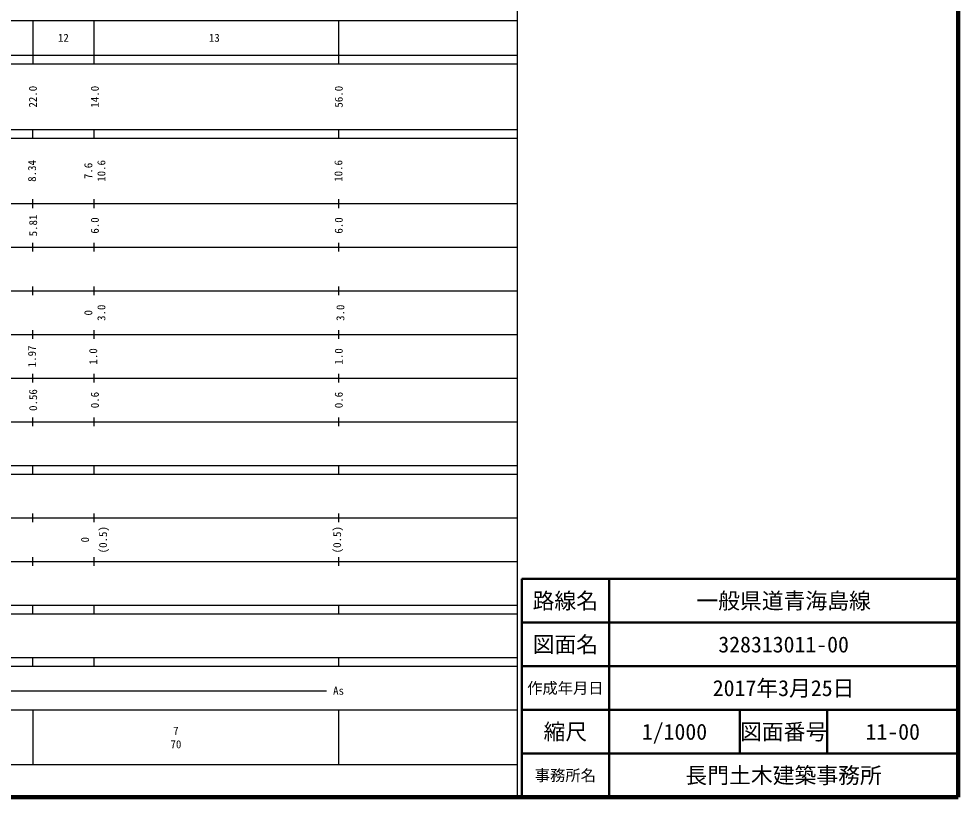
# Model space of a CAD drawing. Units: millimetres on the paper, enlarged 1000 times. Extents: x 40000 to 680000, y 20000 to 380000.
# Drawn here: x 464788 to 680000, y 20000 to 198357 of the extents above; entities that cross this region are included whole.
import ezdxf
from ezdxf.enums import TextEntityAlignment as Align

# ---------------------------------------------------------------- set-up
doc = ezdxf.new("R2010")
doc.units = ezdxf.units.MM
doc.header["$LTSCALE"] = 1000
for name, color, linetype, lineweight in [('M-TTL', 2, 'Continuous', 140), ('M-TTL-BAND', 7, 'Continuous', 25), ('M-TTL-FRAM', 2, 'Continuous', 50), ('M-TTL-LINE', 7, 'Continuous', 50), ('M-TTL-TXT', 7, 'Continuous', 13)]:
    doc.layers.add(name, color=color, linetype=linetype, lineweight=lineweight)
doc.styles.add('ＭＳ ゴシック', font='')
doc.styles.get('ＭＳ ゴシック').set_extended_font_data('MS Gothic')

msp = doc.modelspace()

# ---------------------------------------------------------------- linework, layer by layer
at = {"layer": 'M-TTL'}
for p, q in [((680000, 20000), (680000, 380000)), ((40000, 20000), (680000, 20000))]:
    msp.add_line(p, q, dxfattribs=at)
at = {"layer": 'M-TTL-BAND'}
for p, q in [((579000, 20000), (579000, 370000)), ((68000, 198000), (579000, 198000)), ((468000, 198000), (468000, 188000)), ((482000, 198000), (482000, 188000)), ((538000, 198000), (538000, 188000)), ((40000, 190000), (579000, 190000)), ((40000, 188000), (579000, 188000)), ((40000, 173000), (579000, 173000)), ((468000, 171000), (468000, 173000)), ((482000, 173000), (482000, 171000)), ((538000, 173000), (538000, 171000)), ((40000, 171000), (579000, 171000)), ((40000, 156000), (579000, 156000)), ((468000, 155000), (468000, 157000)), ((482000, 157000), (482000, 155000)), ((538000, 157000), (538000, 155000)), ((468000, 145000), (468000, 147000)), ((482000, 147000), (482000, 145000)), ((538000, 147000), (538000, 145000)), ((46000, 146000), (579000, 146000)), ((52000, 136000), (579000, 136000)), ((468000, 135000), (468000, 137000)), ((482000, 137000), (482000, 135000)), ((538000, 137000), (538000, 135000)), ((468000, 125000), (468000, 127000)), ((482000, 127000), (482000, 125000)), ((538000, 127000), (538000, 125000)), ((46000, 126000), (579000, 126000)), ((468000, 115000), (468000, 117000)), ((482000, 117000), (482000, 115000)), ((538000, 117000), (538000, 115000)), ((52000, 116000), (579000, 116000)), ((46000, 106000), (579000, 106000)), ((468000, 105000), (468000, 107000)), ((482000, 107000), (482000, 105000)), ((538000, 107000), (538000, 105000)), ((40000, 96000), (579000, 96000)), ((468000, 94000), (468000, 96000)), ((482000, 96000), (482000, 94000)), ((538000, 96000), (538000, 94000)), ((40000, 94000), (579000, 94000)), ((49000, 84000), (579000, 84000)), ((468000, 83000), (468000, 85000)), ((482000, 85000), (482000, 83000)), ((538000, 85000), (538000, 83000)), ((40000, 74000), (579000, 74000)), ((468000, 73000), (468000, 75000)), ((482000, 75000), (482000, 73000)), ((538000, 75000), (538000, 73000)), ((40000, 64000), (579000, 64000)), ((468000, 62000), (468000, 64000)), ((482000, 64000), (482000, 62000)), ((538000, 64000), (538000, 62000)), ((40000, 62000), (579000, 62000)), ((40000, 52000), (579000, 52000)), ((468000, 50000), (468000, 52000)), ((482000, 52000), (482000, 50000)), ((538000, 52000), (538000, 50000)), ((40000, 50000), (579000, 50000)), ((70805, 44406), (535288, 44406)), ((40000, 40000), (579000, 40000)), ((468000, 40000), (468000, 27500)), ((538000, 40000), (538000, 27500)), ((68000, 27500), (579000, 27500))]:
    msp.add_line(p, q, dxfattribs=at)
at = {"layer": 'M-TTL-FRAM'}
for p, q in [((680000, 70000), (580000, 70000)), ((580000, 70000), (580000, 20000))]:
    msp.add_line(p, q, dxfattribs=at)
at = {"layer": 'M-TTL-LINE'}
for p, q in [((600000, 70000), (600000, 20000)), ((680000, 60000), (580000, 60000)), ((680000, 50000), (580000, 50000)), ((680000, 40000), (580000, 40000)), ((630000, 40000), (630000, 30000)), ((650000, 40000), (650000, 30000)), ((680000, 30000), (580000, 30000))]:
    msp.add_line(p, q, dxfattribs=at)

# ---------------------------------------------------------------- texts
at = {"layer": 'M-TTL-BAND', "style": 'ＭＳ ゴシック'}
for s, p in [('12', (475001, 194000)), ('13', (509587, 194000)), ('As', (538038, 44406)), ('7', (500789, 35238)), ('70', (500789, 32131))]:
    msp.add_text(s, height=1833, dxfattribs=at).set_placement(p, align=Align.MIDDLE_CENTER)
for s, p in [('22.0', (468015, 180500)), ('14.0', (482205, 180500)), ('56.0', (538082, 180500)), ('8.34', (467815, 163500)), ('10.6', (483705, 163500)), ('10.6', (538000, 163500)), ('7.6', (480705, 163500)), ('5.81', (468065, 151000)), ('6.0', (482205, 151000)), ('6.0', (538082, 151000)), ('0', (480705, 131000)), ('3.0', (483705, 131000)), ('3.0', (538457, 131000)), ('1.97', (467815, 121000)), ('1.0', (481830, 121000)), ('1.0', (538082, 121000)), ('0.56', (468065, 111000)), ('0.6', (482205, 111000)), ('0.6', (538082, 111000)), ('(0.5)', (484080, 79000)), ('(0.5)', (537707, 79000)), ('0', (479955, 79000))]:
    msp.add_text(s, height=1833, rotation=90, dxfattribs=at).set_placement(p, align=Align.MIDDLE_CENTER)
at = {"layer": 'M-TTL-TXT', "style": 'ＭＳ ゴシック'}
for s, height, p in [('路線名', 3666, (590000, 65000)), ('一般県道青海島線', 3666, (640000, 65000)), ('図面名', 3666, (590000, 55000)), ('328313011-00', 3666, (640000, 55000)), ('2017年3月25日', 3666, (640000, 45000)), ('作成年月日', 2566, (590000, 45000)), ('縮尺', 3666, (590000, 35000)), ('1/1000', 3666, (615000, 35000)), ('図面番号', 3666, (640000, 35000)), ('11-00', 3666, (665000, 35000)), ('事務所名', 2566, (590000, 25000)), ('長門土木建築事務所', 3666, (640000, 25000))]:
    msp.add_text(s, height=height, dxfattribs=at).set_placement(p, align=Align.MIDDLE_CENTER)

doc.saveas('drawing.dxf')
